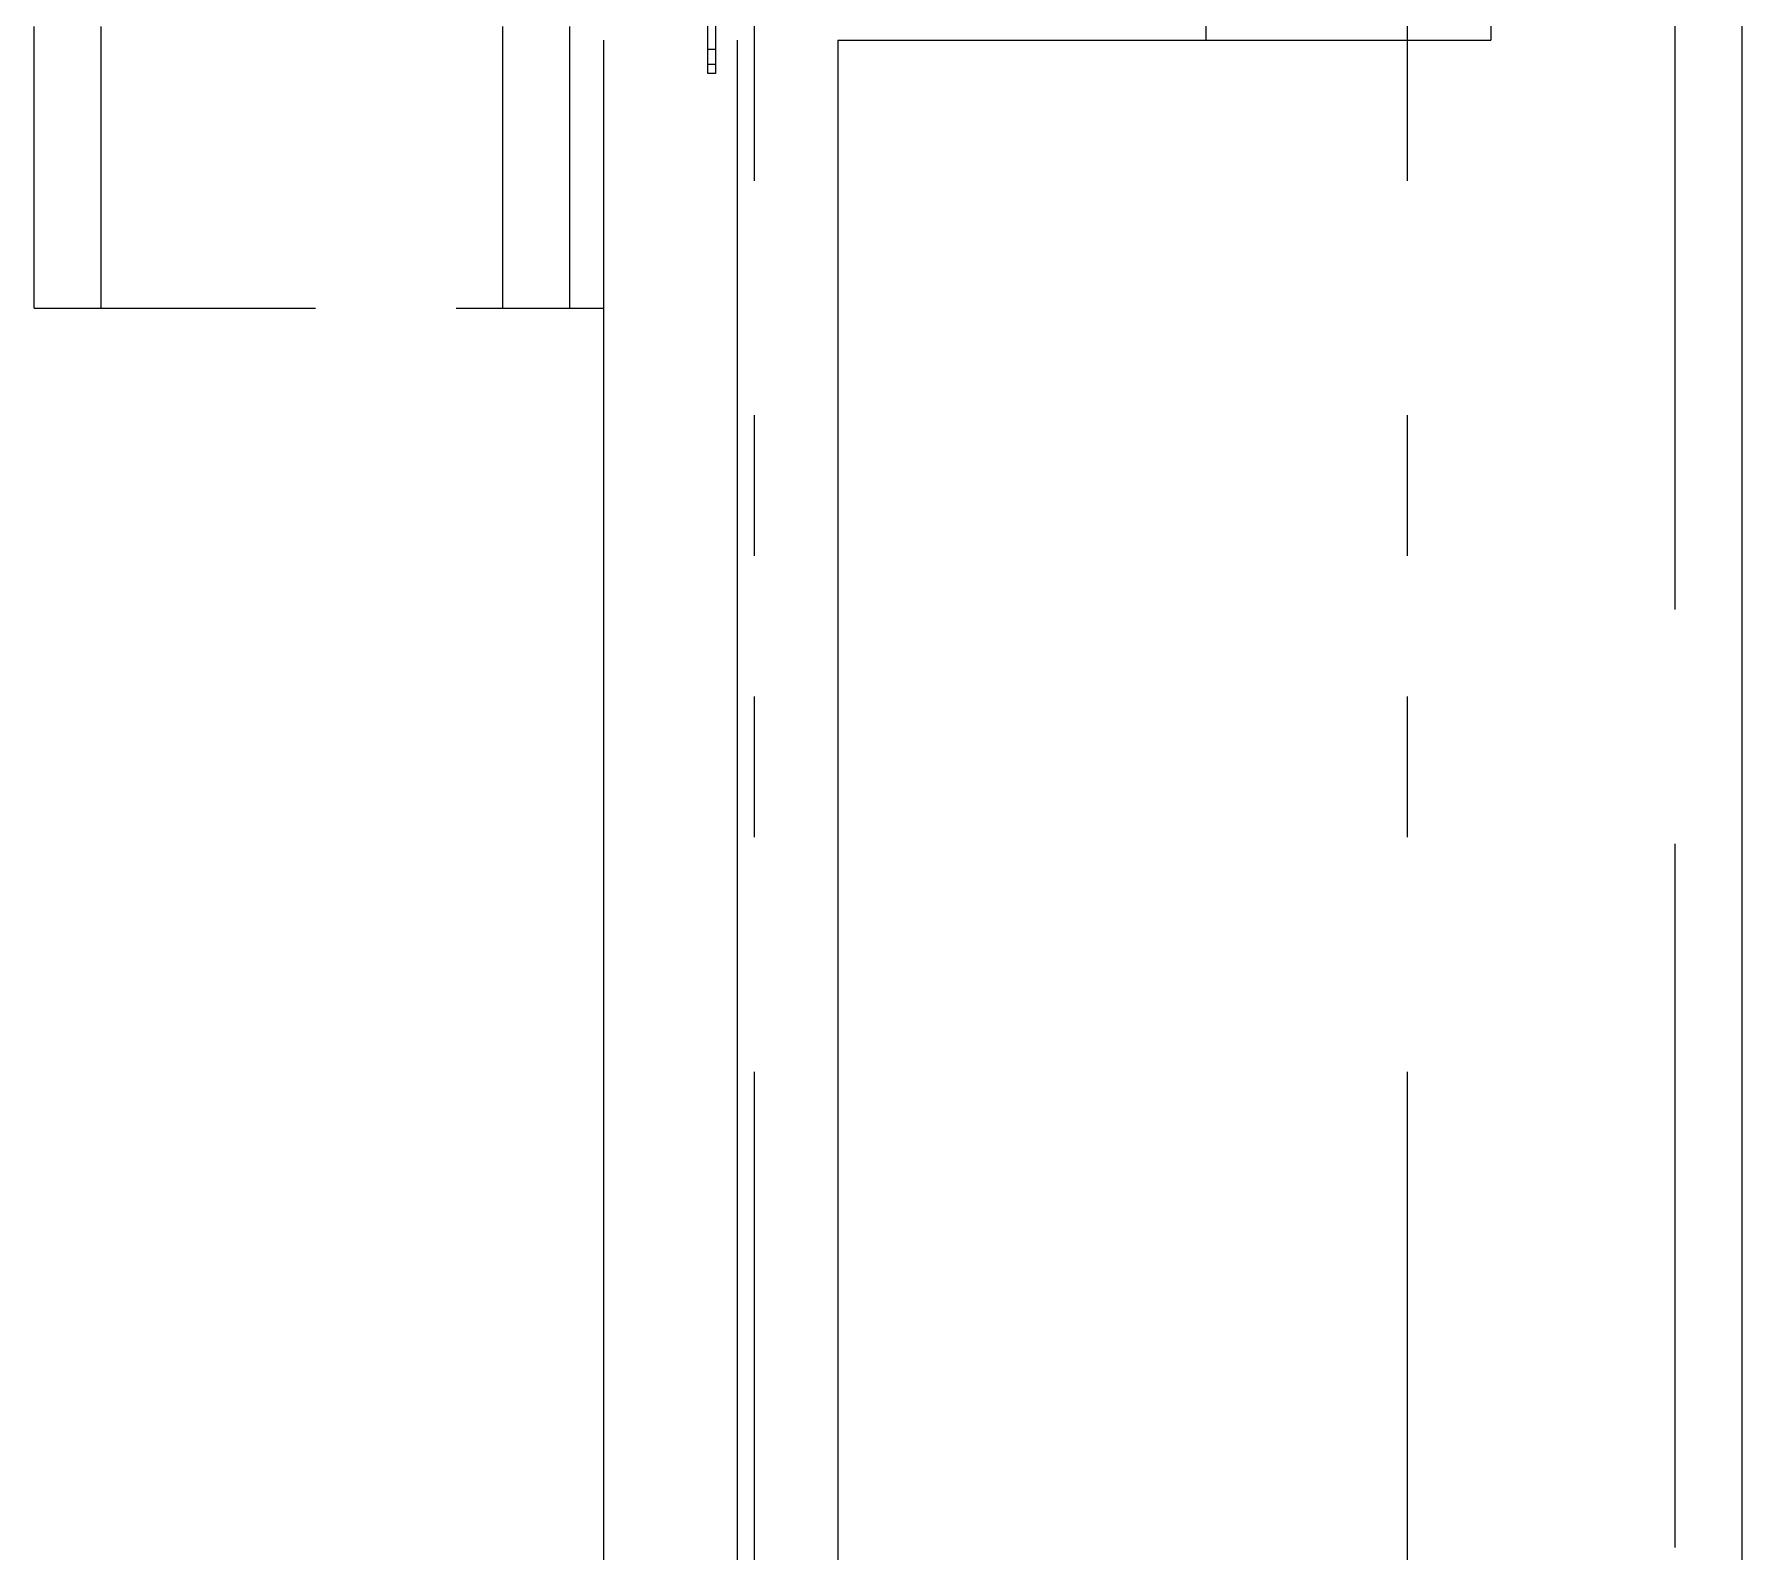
# Model space of a CAD drawing. Units: millimetres at full size. Extents: x -22551 to 92397, y -19340 to 14894.
# Drawn here: x 18747 to 19257, y -2937 to -2484 of the extents above; entities that cross this region are included whole.
import ezdxf

# ---------------------------------------------------------------- set-up
doc = ezdxf.new("R2010")
doc.units = ezdxf.units.MM
doc.header["$LTSCALE"] = 70
for name, pattern in [('DASHED1', [1.8, 1.2, -0.6]), ('DASHED3', [4, 3, -1]), ('DOUBLE_CHAIN1', [8.8, 5, -1, 0.6, -0.6, 0.6, -1])]:
    doc.linetypes.add(name, pattern=pattern)
doc.layers.add('2-0_通芯', color=7, linetype='Continuous', lineweight=15)

# ---------------------------------------------------------------- blocks, each defined once
blk = doc.blocks.new('グループ部品-125')
at = {"layer": '2-0_通芯', "linetype": 'DOUBLE_CHAIN1'}
for p, q in [((18961.61, 11374.3), (18961.61, -8577.78)), ((19156.61, 11374.3), (19156.61, -7111.67))]:
    blk.add_line(p, q, dxfattribs=at)
at = {"layer": '2-0_通芯', "linetype": 'DASHED1'}
for p, q in [((18746.61, -2565.7), (18746.61, -1630.7)), ((18766.61, -2565.7), (18766.61, -1630.7)), ((18886.61, -2565.7), (18886.61, -1630.7)), ((18906.61, -2565.7), (18906.61, -2470.7)), ((18746.61, -2565.7), (18916.61, -2565.7))]:
    blk.add_line(p, q, dxfattribs=at)
at = {"layer": '2-0_通芯'}
for p, q in [((19096.61, -2485.7), (19096.61, -1675.7)), ((19181.61, -2445.7), (19181.61, -2485.7)), ((19256.61, -2445.7), (19256.61, -6075.7)), ((18947.76, -2495.7), (18947.76, -2462.7)), ((18950.06, -2462.7), (18950.06, -2495.7)), ((18916.61, -2485.7), (18916.61, -5435.7)), ((18950.06, -2488.55), (18947.76, -2488.55)), ((18956.61, -2485.7), (18956.61, -5475.7)), ((18986.61, -2485.7), (19181.61, -2485.7)), ((18986.61, -2485.7), (18986.61, -5505.7)), ((18950.06, -2493.05), (18947.76, -2493.05)), ((18950.06, -2495.7), (18947.76, -2495.7))]:
    blk.add_line(p, q, dxfattribs=at)
at = {"layer": '2-0_通芯', "linetype": 'DASHED3'}
blk.add_line((19236.61, -2445.7), (19236.61, -6055.7), dxfattribs=at)

msp = doc.modelspace()

# ---------------------------------------------------------------- block references
at = {"layer": '2-0_通芯'}
msp.add_blockref('グループ部品-125', (0, 0), dxfattribs=at)

doc.saveas('drawing.dxf')
